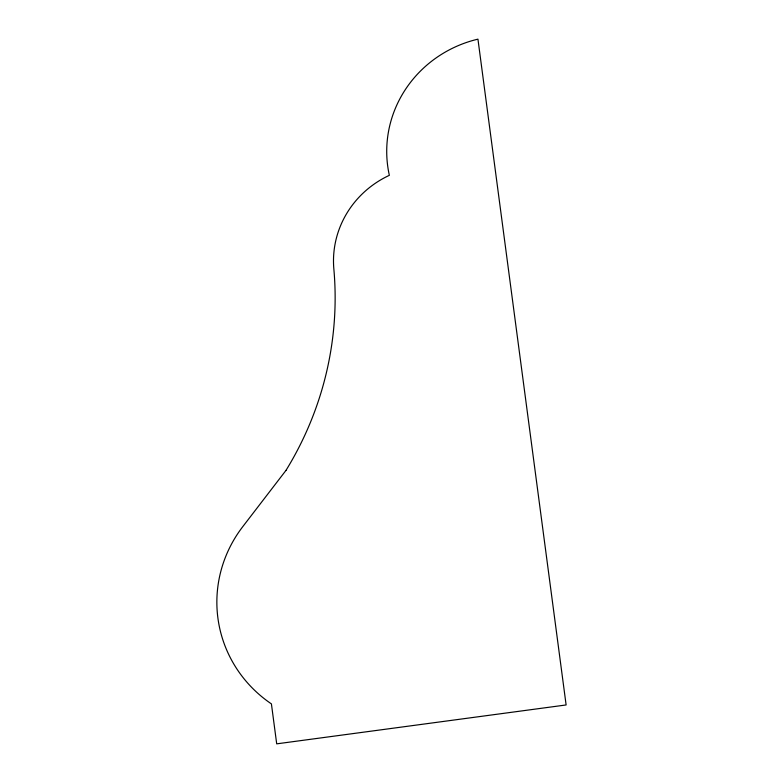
<?xml version="1.0" encoding="UTF-8"?>
<svg xmlns="http://www.w3.org/2000/svg" width="783" height="783" viewBox="0 0 783 783"><rect width="100%" height="100%" fill="white"/><g stroke="black" fill="none" stroke-linecap="round" stroke-linejoin="round"><path stroke-width="1.17" d="M285.971 470.407L242.759 526.665A129.812 125.388 -9.2 0 0 271.417 703.897L276.702 743.85L566.119 704.954L477.943 39.15A118.184 114.161 -9.2 0 0 389.347 175.333A97.141 93.833 -9.2 0 0 333.92 269.773A346.35 334.556 -9.2 0 1 285.971 470.407"/></g></svg>
